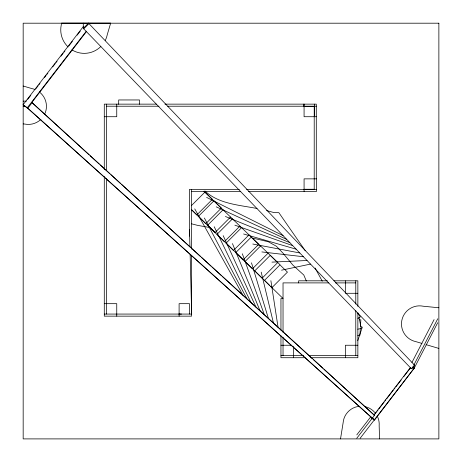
<?xml version="1.0" encoding="UTF-8"?>
<svg xmlns="http://www.w3.org/2000/svg" width="462" height="462" viewBox="0 0 462 462"><rect width="100%" height="100%" fill="white"/><g stroke="black" fill="none" stroke-linecap="round" stroke-linejoin="round"><path stroke-width="0.69" d="M356.774 438.247L371.76 418.849L371.766 417.504M360.325 328.361L359.875 335.435L357.755 335.302M360.504 325.537L360.857 319.877L359.442 319.791M340.523 438.9L343.099 422.915A18.087 18.087 0 0 1 359.806 406.254M357.784 340.615L362.306 327.183L360.291 326.507M411.948 362.462L434.078 319.617M437.762 318.757L413.987 364.795L414.252 368.127L410.891 368.353M414.252 368.127L437.699 322.724M23.354 105.001L23.129 104.689L83.501 26.328M27.732 99.324L30.792 95.345M36.042 88.531L38.23 85.695M39.103 84.558L39.98 83.42M44.352 77.743L46.102 75.473M46.98 74.336L47.852 73.204M52.662 66.955L55.29 63.548M56.162 62.41L57.04 61.279M60.972 56.168L63.161 53.326M64.039 52.189L64.911 51.057M68.85 45.946L72.349 41.401M77.16 35.158L80.221 31.179M23.868 105.394L27.466 108.16L27.241 107.842L86.296 31.185M31.838 102.477L86.521 31.497M32.126 102.651L374.526 415.315L372.308 418.197L27.824 108.241L32.126 102.651L31.549 102.258L89.056 154.776M356.791 434.875L370.888 416.62M323.891 369.213L373.949 414.922L410.66 367.267M374.058 415.165L376.247 412.329M377.125 411.192L377.997 410.054M378.875 408.922L384.124 402.107M384.996 400.97L385.874 399.832M386.746 398.7L393.306 390.182M394.184 389.044L395.056 387.913M395.934 386.775L401.183 379.96M403.805 376.553L410.366 368.035M360.146 438.271L414.206 368.179L412.606 366.949M372.944 418.826L374.543 420.056L414.206 368.179M88.485 23.152L83.287 28.349L411.313 368.664L414.691 365.286L88.485 23.152L88.964 23.631L83.766 28.829L83.287 28.349L83.287 23.152M191.482 205.555L204.955 192.088L212.428 199.307L196.852 214.888L191.459 209.5M230.526 217.03L214.946 232.611L207.6 225.265L223.054 209.812L279.937 264.645M232.467 218.878L217.013 234.332L233.2 250.19M239.94 226.103L224.359 241.684L222.465 239.79M241.574 227.656L226.12 243.11L252.056 268.462M233.466 250.462L249.047 234.881M235.741 252.604L251.195 237.15L258.668 244.375L243.093 259.956L235.741 252.604L243.179 259.863M260.528 246.027L245.074 261.48L283.033 298.481L280.954 298.481L280.954 330.139M252.419 268.826L268 253.251M357.917 318.509L360.273 316.932L357.906 313.398M281.549 270.178L310.522 264.091M357.761 329.187L361.238 328.482L358.997 317.371M271.974 262.121L307.057 260.499M23.169 101.143L26.421 101.143M156.37 104.141L104.285 104.141L104.285 169.415M164.957 104.141L316.291 104.141L316.291 178.863M106.364 106.22L159.038 106.22M167.694 106.22L316.291 106.22M23.169 106.341L25.768 106.341M304.077 106.324L314.212 106.324M104.285 116.719L116.753 116.719L116.753 104.141M316.291 116.719L304.077 116.719L304.077 104.141M304.077 189.258L314.212 189.258M239.374 189.362L189.501 189.362L189.501 236.094M246.564 189.362L316.551 189.362M191.58 191.441L240.748 191.441M248.55 191.441L316.551 191.441L316.551 178.863L304.077 178.863L304.077 191.441M327.402 280.815L298.619 280.815L298.619 282.894M333.876 280.815L357.859 280.815L357.859 306.37M328.84 282.894L283.033 282.894L283.033 332.299M335.314 282.894L355.78 282.894M346.078 293.289L357.859 293.289M104.285 303.678L116.753 303.678L116.753 316.152M104.285 314.073L191.666 314.068L190.142 254.631M280.954 345.247L291.349 345.247M357.859 345.247L345.391 345.247L345.391 357.721M280.954 355.642L303.528 355.642M308.963 355.642L357.859 355.642M304.972 357.721L280.954 357.721L280.954 335.897M310.747 357.721L357.859 357.721L357.859 312.774M178.881 314.068L181.497 314.073M371.76 418.849L373.781 418.867M23.169 123.897L24.711 124.053A18.087 18.087 0 0 0 40.945 119.335M438.871 307.773L423.221 306.219A18.087 18.087 0 0 0 401.853 320.276A18.087 18.087 0 0 0 415.904 341.643L421.985 343.439M261.862 251.934L303.436 256.739M252.292 238.392L255.804 238.802L268.358 241.77L276.397 246.258L283.033 253.193L292.804 265.015L303.794 275.023L306.335 281M210.418 227.616L197.811 225.416L191.632 223.839M252.801 244.028L299.786 252.951M257.051 208.501C239.166 204.995 218.913 204.037 204.914 190.968M266.586 210.545L274.214 212.659L278.852 212.67L305.22 250.641M243.618 233.986L296.159 249.191M23.169 86.013L32.022 88.629A18.087 18.087 0 0 1 35.256 89.622M426.039 344.635L438.871 348.429M234.887 225.179L292.764 245.663M225.427 216.487L289.859 242.654M216.239 206.826L286.729 239.408M206.595 197.378L283.125 235.666M23.129 104.689L27.824 108.241M373.949 414.922L374.526 415.315M372.308 418.197L27.241 107.842M90.119 155.746L99.174 164.01M100.237 164.986L109.823 173.735M110.892 174.711L120.472 183.46M121.541 184.436L190.234 247.164M191.297 248.134L200.352 256.404M201.415 257.374L211.001 266.129M212.064 267.1L221.65 275.854M222.713 276.825L312.173 358.518M313.242 359.488L322.828 368.243M191.516 209.794L222.176 239.501M203.904 191.233L223.054 209.812M207.6 225.265L215.003 232.553M414.206 364.801L414.691 365.286M410.828 368.179L411.313 368.664M269.525 285.389L264.512 280.347L279.966 264.893L287.439 272.118L271.864 287.693L270.668 286.504M374.543 420.056L371.875 418.006M315.09 268.012L322.251 281.15M194.75 208.882L242.92 295.137M204.383 218.012L246.91 298.787M214.224 226.761L250.993 302.512M223.198 235.666L255.925 307.016M232.461 243.59L260.019 310.753M242.342 253.771L264.328 314.686M251.484 262.82L268.382 318.393M261.203 272.13L273.458 323.025M358.16 313.201L358.437 314.593M270.882 280.677L278.049 327.217M379.545 438.9L379.163 425.669A18.087 18.087 0 0 0 377.437 416.47M189.501 229.568L189.94 246.754M355.78 280.815L355.78 304.112M355.78 310.666L355.78 355.642M345.391 280.815L345.391 293.289M314.472 104.141L314.472 116.719M314.212 106.22L314.212 189.362M303.817 104.141L303.817 106.22M293.428 346.633L293.428 357.721M283.033 337.335L283.033 355.642M191.58 189.362L191.58 249.035M191.58 255.509L191.58 316.152L104.285 316.152L104.285 176.634M189.501 314.073L189.501 303.678L179.106 303.678L179.106 316.152M139.472 104.273L139.472 99.959L118.688 99.959L118.688 104.273M106.364 104.141L106.364 170.455M106.364 178.39L106.364 314.073M364.518 406.525A18.087 18.087 0 0 1 374.855 412.514M39.351 91.973A18.087 18.087 0 0 1 44.525 114.455M105.261 40.402A23.504 23.504 0 0 0 107.276 34.61L110.678 23.1L61.434 23.1L61.232 25.098A23.504 23.504 0 0 0 68.128 46.957M100.878 46.471A23.504 23.504 0 0 1 71.916 49.861M213.894 200.855L198.441 216.308L205.786 223.654L221.367 208.079L213.894 200.855M270.247 255.347L254.747 270.848L262.098 278.193L277.679 262.612L270.247 255.347M438.871 23.198L23.169 23.198L23.169 438.9L438.871 438.9L438.871 23.198"/></g></svg>
